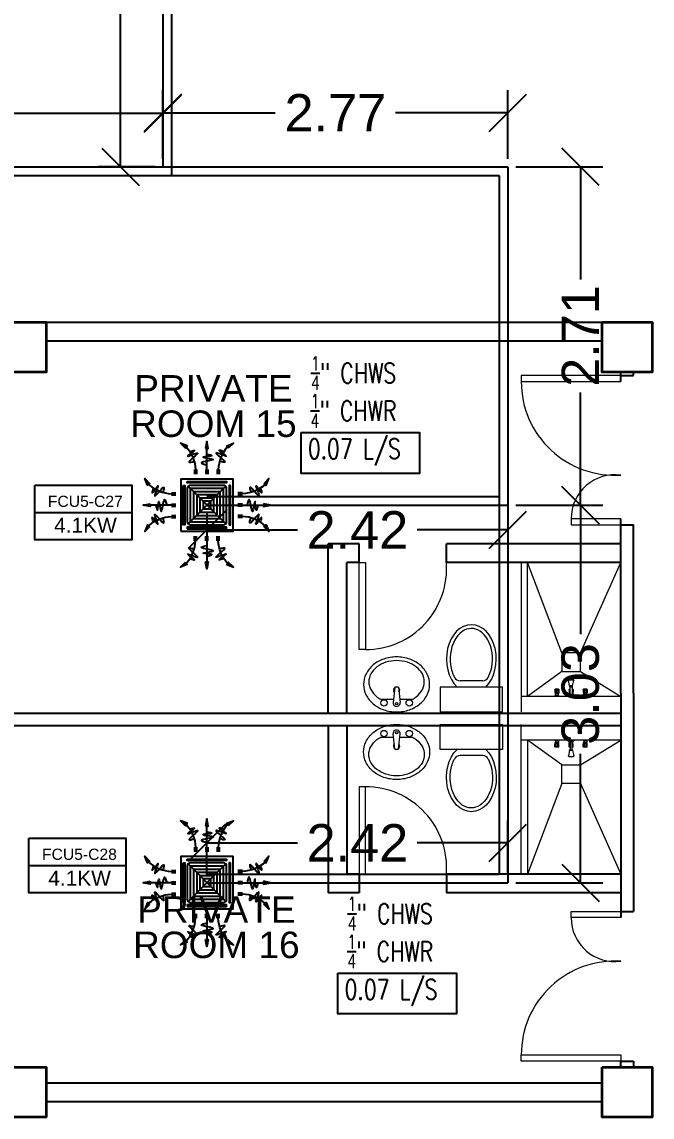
# Model space of a CAD drawing. Header units: millimetres. Extents: x 5 to 598, y 3 to 339.
# Drawn here: x 160.27 to 165.32, y 123.89 to 132.67 of the extents above; entities that cross this region are included whole.
import ezdxf

# ---------------------------------------------------------------- set-up
doc = ezdxf.new("R2010")
doc.units = ezdxf.units.MM
doc.header["$MEASUREMENT"] = 0
for name, color, linetype in [('AIR', 7, 'Continuous'), ('fcu line', 7, 'Continuous'), ('fcu return', 7, 'Continuous'), ('label', 7, 'Continuous'), ('Legends', 7, 'Continuous'), ('pipe label', 7, 'Continuous')]:
    doc.layers.add(name, color=color, linetype=linetype)
doc.styles.add('Arch-Dim', font='simplex.shx', dxfattribs={"width": 0.75})
doc.styles.get("Standard").update_dxf_attribs({"font": 'arial.ttf'})
doc.styles.add('SWISSLT175', font='swissl.ttf', dxfattribs={"height": 0.175})
doc.dimstyles.new('Copy of dimension', dxfattribs={"dimtxt": 0.3, "dimasz": 0.3, "dimexe": 0.18, "dimexo": 0.0625, "dimgap": 0.09, "dimtad": 0, "dimzin": 0, "dimdsep": 46, "dimtxsty": 'Standard', "dimblk": 'OBLIQUE', "dimcen": 0.09, "dimclrd": 256, "dimclre": 256, "dimclrt": 256, "dimadec": 0, "dimazin": 0, "dimtfac": 1, "dimtofl": 0, "dimtmove": 0, "dimatfit": 3, "dimldrblk": 'OBLIQUE', "dimfxl": 1, "dimtolj": 1, "dimtzin": 0, "dimarcsym": 0})

# ---------------------------------------------------------------- blocks, each defined once
blk = doc.blocks.new('FCU-13000P (CASSETTE SPLIT)')
at = {"layer": 'AIR', "ltscale": 3}
for p, q in [((0, 0.523), (0, 1)), ((-0.193, 0.558), (-0.193, 0.487)), ((-0.162, 0.558), (-0.162, 0.487)), ((-0.016, 0.558), (-0.016, 0.487)), ((0.016, 0.558), (0.016, 0.487)), ((0.162, 0.558), (0.162, 0.487)), ((0.193, 0.558), (0.193, 0.487)), ((-0.558, 0.193), (-0.487, 0.193)), ((0.558, 0.193), (0.487, 0.193)), ((-0.523, 0), (-1, 0)), ((-0.558, 0.162), (-0.487, 0.162)), ((-0.558, 0.016), (-0.487, 0.016)), ((0.558, 0.162), (0.487, 0.162)), ((0.558, 0.016), (0.487, 0.016)), ((0.523, 0), (1, 0)), ((-0.558, -0.016), (-0.487, -0.016)), ((-0.558, -0.162), (-0.487, -0.162)), ((0.558, -0.016), (0.487, -0.016)), ((0.558, -0.162), (0.487, -0.162)), ((-0.558, -0.193), (-0.487, -0.193)), ((0.558, -0.193), (0.487, -0.193)), ((-0.193, -0.558), (-0.193, -0.487)), ((-0.162, -0.558), (-0.162, -0.487)), ((-0.016, -0.558), (-0.016, -0.487)), ((0.016, -0.558), (0.016, -0.487)), ((0.162, -0.558), (0.162, -0.487)), ((0.193, -0.558), (0.193, -0.487)), ((0, -0.523), (0, -1))]:
    blk.add_line(p, q, dxfattribs=at)
at = {"layer": 'AIR'}
for p, q in [((0.295, -0.295), (-0.295, 0.295)), ((0.295, 0.295), (-0.295, -0.295))]:
    blk.add_line(p, q, dxfattribs=at)
at = {"layer": 'AIR', "ltscale": 3}
for points in [[(-0.335, 0.895), (-0.311, 0.932), (-0.416, 0.973)], [(-0.022, 0.89), (0.022, 0.89), (0, 1)], [(0.335, 0.895), (0.311, 0.932), (0.416, 0.973)], [(-0.895, 0.335), (-0.932, 0.311), (-0.973, 0.416)], [(0.895, 0.335), (0.932, 0.311), (0.973, 0.416)], [(-0.89, 0.022), (-0.89, -0.022), (-1, 0)], [(0.89, 0.022), (0.89, -0.022), (1, 0)], [(-0.895, -0.335), (-0.932, -0.311), (-0.973, -0.416)], [(0.895, -0.335), (0.932, -0.311), (0.973, -0.416)], [(-0.335, -0.895), (-0.311, -0.932), (-0.416, -0.973)], [(-0.022, -0.89), (0.022, -0.89), (0, -1)], [(0.335, -0.895), (0.311, -0.932), (0.416, -0.973)]]:
    blk.add_lwpolyline(points, close=True, dxfattribs=at)
at = {"layer": 'AIR'}
for points in [[(-0.323, 0.914, -0.171809), (-0.178, 0.558), (-0.178, 0.522)], [(0.323, 0.914, 0.171809), (0.178, 0.558), (0.178, 0.522)], [(-0.914, 0.323, 0.171809), (-0.558, 0.178), (-0.522, 0.178)], [(0.914, 0.323, -0.171809), (0.558, 0.178), (0.522, 0.178)], [(-0.914, -0.323, -0.171809), (-0.558, -0.178), (-0.522, -0.178)], [(0.914, -0.323, 0.171809), (0.558, -0.178), (0.522, -0.178)], [(-0.323, -0.914, 0.171809), (-0.178, -0.558), (-0.178, -0.522)], [(0.323, -0.914, -0.171809), (0.178, -0.558), (0.178, -0.522)]]:
    blk.add_lwpolyline(points, format="xyb", dxfattribs=at)
for points in [[(-0.41, -0.41), (0.41, -0.41), (0.41, 0.41), (-0.41, 0.41)], [(-0.31, 0.372), (0.31, 0.372), (0.31, 0.348), (-0.31, 0.348)], [(-0.373, 0.31), (-0.348, 0.31), (-0.348, -0.31), (-0.373, -0.31)], [(-0.26, -0.26), (0.26, -0.26), (0.26, 0.26), (-0.26, 0.26)], [(-0.21, -0.21), (0.21, -0.21), (0.21, 0.21), (-0.21, 0.21)], [(0.372, 0.31), (0.348, 0.31), (0.348, -0.31), (0.372, -0.31)], [(-0.16, -0.16), (0.16, -0.16), (0.16, 0.16), (-0.16, 0.16)], [(-0.11, -0.11), (0.11, -0.11), (0.11, 0.11), (-0.11, 0.11)], [(-0.06, -0.06), (0.06, -0.06), (0.06, 0.06), (-0.06, 0.06)], [(-0.31, -0.373), (0.31, -0.373), (0.31, -0.348), (-0.31, -0.348)]]:
    blk.add_lwpolyline(points, close=True, dxfattribs=at)
blk.add_lwpolyline([(-0.26, -0.31), (0.26, -0.31, 0.414214), (0.31, -0.26), (0.31, 0.26, 0.414214), (0.26, 0.31), (-0.26, 0.31, 0.414214), (-0.31, 0.26), (-0.31, -0.26, 0.414214)], format="xyb", close=True, dxfattribs=at)
at = {"layer": 'AIR', "ltscale": 3}
for points in [[(-0.268, 0.84), (-0.231, 0.852), (-0.134, 0.882), (-0.422, 0.704), (0.005, 0.903), (-0.358, 0.645), (-0.239, 0.678), (-0.199, 0.69)], [(0.268, 0.84), (0.231, 0.852), (0.134, 0.882), (0.422, 0.704), (-0.005, 0.903), (0.358, 0.645), (0.239, 0.678), (0.199, 0.69)], [(-0.84, 0.268), (-0.852, 0.231), (-0.882, 0.134), (-0.704, 0.422), (-0.903, -0.005), (-0.645, 0.358), (-0.678, 0.239), (-0.69, 0.199)], [(0.84, 0.268), (0.852, 0.231), (0.882, 0.134), (0.704, 0.422), (0.903, -0.005), (0.645, 0.358), (0.678, 0.239), (0.69, 0.199)], [(-0.84, -0.268), (-0.852, -0.231), (-0.882, -0.134), (-0.704, -0.422), (-0.903, 0.005), (-0.645, -0.358), (-0.678, -0.239), (-0.69, -0.199)], [(0.84, -0.268), (0.852, -0.231), (0.882, -0.134), (0.704, -0.422), (0.903, 0.005), (0.645, -0.358), (0.678, -0.239), (0.69, -0.199)], [(-0.268, -0.84), (-0.231, -0.852), (-0.134, -0.882), (-0.422, -0.704), (0.005, -0.903), (-0.358, -0.645), (-0.239, -0.678), (-0.199, -0.69)], [(0.268, -0.84), (0.231, -0.852), (0.134, -0.882), (0.422, -0.704), (-0.005, -0.903), (0.358, -0.645), (0.239, -0.678), (0.199, -0.69)]]:
    blk.add_open_spline(points, degree=3, knots=[0.0032834, 0.0032834, 0.0032834, 0.0032834, 0.0712567, 0.1924075, 0.3347111, 0.5062145, 0.5813292, 0.5813292, 0.5813292, 0.5813292], dxfattribs=at)
for points in [[(0, 0.8), (0.077, 0.776), (-0.058, 0.755), (0.098, 0.718), (-0.087, 0.663), (0, 0.631)], [(-0.8, 0), (-0.776, -0.077), (-0.755, 0.058), (-0.718, -0.098), (-0.663, 0.087), (-0.631, 0)], [(0.8, 0), (0.776, -0.077), (0.755, 0.058), (0.718, -0.098), (0.663, 0.087), (0.631, 0)], [(0, -0.8), (0.077, -0.776), (-0.058, -0.755), (0.098, -0.718), (-0.087, -0.663), (0, -0.631)]]:
    blk.add_spline(points, degree=3, dxfattribs=at)
for points in [[(-0.416, 0.973), (-0.335, 0.895), (-0.311, 0.932)], [(0, 1), (-0.022, 0.89), (0.022, 0.89)], [(0.416, 0.973), (0.335, 0.895), (0.311, 0.932)], [(-0.973, 0.416), (-0.895, 0.335), (-0.932, 0.311)], [(0.973, 0.416), (0.895, 0.335), (0.932, 0.311)], [(-1, 0), (-0.89, 0.022), (-0.89, -0.022)], [(1, 0), (0.89, 0.022), (0.89, -0.022)], [(-0.973, -0.416), (-0.895, -0.335), (-0.932, -0.311)], [(0.973, -0.416), (0.895, -0.335), (0.932, -0.311)], [(-0.416, -0.973), (-0.335, -0.895), (-0.311, -0.932)], [(0, -1), (-0.022, -0.89), (0.022, -0.89)], [(0.416, -0.973), (0.335, -0.895), (0.311, -0.932)]]:
    blk.add_solid(points, dxfattribs=at)
blk = doc.blocks.new('_Oblique')
at = {"color": 0, "linetype": 'ByBlock', "lineweight": -2}
blk.add_line((-0.5, -0.5), (0.5, 0.5), dxfattribs=at)
blk = doc.blocks.new('*D78')
at = {"layer": 'Defpoints', "color": 0, "transparency": 16777216}
for p in [(161.3989, 131.9373), (155.3693, 131.5094), (161.3989, 131.5094)]:
    blk.add_point(p, dxfattribs=at)
at = {"layer": 'Legends', "lineweight": -2, "transparency": 16777216}
for p, q in [((155.3693, 131.5719), (155.3693, 132.1173)), ((161.3989, 131.5719), (161.3989, 132.1173)), ((155.3693, 131.9373), (157.9036, 131.9373)), ((161.3989, 131.9373), (158.8645, 131.9373))]:
    blk.add_line(p, q, dxfattribs=at)
at = {"layer": 'Legends', "lineweight": -2, "transparency": 16777216, "xscale": 0.3, "yscale": 0.3, "zscale": 0.3, "rotation": 180}
blk.add_blockref('_Oblique', (155.3693, 131.9373), dxfattribs=at)
at = {"layer": 'Legends', "lineweight": -2, "transparency": 16777216, "xscale": 0.3, "yscale": 0.3, "zscale": 0.3}
blk.add_blockref('_Oblique', (161.3989, 131.9373), dxfattribs=at)
at = {"layer": 'Legends', "transparency": 16777216, "insert": (158.3841, 131.9373), "char_height": 0.3, "attachment_point": 5}
blk.add_mtext('\\A1;6.03', dxfattribs=at)
blk = doc.blocks.new('*D79')
at = {"layer": 'Defpoints', "color": 0, "transparency": 16777216}
for p in [(161.0591, 139.7844), (161.3989, 139.7844), (161.3989, 131.5094)]:
    blk.add_point(p, dxfattribs=at)
at = {"layer": 'Legends', "lineweight": -2, "transparency": 16777216}
for p, q in [((161.3364, 139.7844), (160.8791, 139.7844)), ((161.0591, 139.7844), (161.0591, 136.1271)), ((161.0591, 131.5094), (161.0591, 135.1668)), ((161.3364, 131.5094), (160.8791, 131.5094))]:
    blk.add_line(p, q, dxfattribs=at)
at = {"layer": 'Legends', "lineweight": -2, "transparency": 16777216, "xscale": 0.3, "yscale": 0.3, "zscale": 0.3}
for p, rotation in [((161.0591, 139.7844), 90), ((161.0591, 131.5094), 270)]:
    blk.add_blockref('_Oblique', p, dxfattribs=dict(at, rotation=rotation))
at = {"layer": 'Legends', "transparency": 16777216, "insert": (161.0591, 135.6469), "char_height": 0.3, "attachment_point": 5, "rotation": 90}
blk.add_mtext('\\A1;8.28', dxfattribs=at)
blk = doc.blocks.new('*D82')
at = {"layer": 'Defpoints', "color": 0, "transparency": 16777216}
for p in [(164.1679, 131.9424), (161.3989, 131.5094), (164.1679, 131.5094)]:
    blk.add_point(p, dxfattribs=at)
at = {"layer": 'Legends', "lineweight": -2, "transparency": 16777216}
for p, q in [((161.3989, 131.5719), (161.3989, 132.1224)), ((164.1679, 131.5719), (164.1679, 132.1224)), ((161.3989, 131.9424), (162.3012, 131.9424)), ((164.1679, 131.9424), (163.2655, 131.9424))]:
    blk.add_line(p, q, dxfattribs=at)
at = {"layer": 'Legends', "lineweight": -2, "transparency": 16777216, "xscale": 0.3, "yscale": 0.3, "zscale": 0.3, "rotation": 180}
blk.add_blockref('_Oblique', (161.3989, 131.9424), dxfattribs=at)
at = {"layer": 'Legends', "lineweight": -2, "transparency": 16777216, "xscale": 0.3, "yscale": 0.3, "zscale": 0.3}
blk.add_blockref('_Oblique', (164.1679, 131.9424), dxfattribs=at)
at = {"layer": 'Legends', "transparency": 16777216, "insert": (162.7834, 131.9424), "char_height": 0.3, "attachment_point": 5}
blk.add_mtext('\\A1;2.77', dxfattribs=at)
blk = doc.blocks.new('*D83')
at = {"layer": 'Defpoints', "color": 0, "transparency": 16777216}
for p in [(164.1679, 131.5094), (164.1679, 128.7948), (164.7497, 128.7948)]:
    blk.add_point(p, dxfattribs=at)
at = {"layer": 'Legends', "lineweight": -2, "transparency": 16777216}
for p, q in [((164.2304, 131.5094), (164.9297, 131.5094)), ((164.7497, 131.5094), (164.7497, 130.6054)), ((164.7497, 128.7948), (164.7497, 129.6989)), ((164.2304, 128.7948), (164.9297, 128.7948))]:
    blk.add_line(p, q, dxfattribs=at)
at = {"layer": 'Legends', "lineweight": -2, "transparency": 16777216, "xscale": 0.3, "yscale": 0.3, "zscale": 0.3}
for p, rotation in [((164.7497, 131.5094), 90), ((164.7497, 128.7948), 270)]:
    blk.add_blockref('_Oblique', p, dxfattribs=dict(at, rotation=rotation))
at = {"layer": 'Legends', "transparency": 16777216, "insert": (164.7497, 130.1521), "char_height": 0.3, "attachment_point": 5, "rotation": 90}
blk.add_mtext('\\A1;2.71', dxfattribs=at)
blk = doc.blocks.new('*D84')
at = {"layer": 'Defpoints', "color": 0, "transparency": 16777216}
for p in [(161.7527, 128.7948), (164.1679, 128.7948), (161.7527, 128.5963)]:
    blk.add_point(p, dxfattribs=at)
at = {"layer": 'Legends', "lineweight": -2, "transparency": 16777216}
for p, q in [((161.7527, 128.7323), (161.7527, 128.4163)), ((164.1679, 128.7323), (164.1679, 128.4163)), ((161.7527, 128.5963), (162.4796, 128.5963)), ((164.1679, 128.5963), (163.4409, 128.5963))]:
    blk.add_line(p, q, dxfattribs=at)
at = {"layer": 'Legends', "lineweight": -2, "transparency": 16777216, "xscale": 0.3, "yscale": 0.3, "zscale": 0.3, "rotation": 180}
blk.add_blockref('_Oblique', (161.7527, 128.5963), dxfattribs=at)
at = {"layer": 'Legends', "lineweight": -2, "transparency": 16777216, "xscale": 0.3, "yscale": 0.3, "zscale": 0.3}
blk.add_blockref('_Oblique', (164.1679, 128.5963), dxfattribs=at)
at = {"layer": 'Legends', "transparency": 16777216, "insert": (162.9603, 128.5963), "char_height": 0.3, "attachment_point": 5}
blk.add_mtext('\\A1;2.42', dxfattribs=at)
blk = doc.blocks.new('*D85')
at = {"layer": 'Defpoints', "color": 0, "transparency": 16777216}
for p in [(164.1679, 128.7948), (164.1679, 125.7657), (164.7497, 125.7657)]:
    blk.add_point(p, dxfattribs=at)
at = {"layer": 'Legends', "lineweight": -2, "transparency": 16777216}
for p, q in [((164.2304, 128.7948), (164.9297, 128.7948)), ((164.7497, 128.7948), (164.7497, 127.7598)), ((164.7497, 125.7657), (164.7497, 126.8007)), ((164.2304, 125.7657), (164.9297, 125.7657))]:
    blk.add_line(p, q, dxfattribs=at)
at = {"layer": 'Legends', "lineweight": -2, "transparency": 16777216, "xscale": 0.3, "yscale": 0.3, "zscale": 0.3}
for p, rotation in [((164.7497, 128.7948), 90), ((164.7497, 125.7657), 270)]:
    blk.add_blockref('_Oblique', p, dxfattribs=dict(at, rotation=rotation))
at = {"layer": 'Legends', "transparency": 16777216, "insert": (164.7497, 127.2803), "char_height": 0.3, "attachment_point": 5, "rotation": 90}
blk.add_mtext('\\A1;3.03', dxfattribs=at)
blk = doc.blocks.new('*D86')
at = {"layer": 'Defpoints', "color": 0, "transparency": 16777216}
for p in [(161.7527, 126.0859), (161.7527, 125.7657), (164.1679, 125.7657)]:
    blk.add_point(p, dxfattribs=at)
at = {"layer": 'Legends', "lineweight": -2, "transparency": 16777216}
for p, q in [((161.7527, 125.8282), (161.7527, 126.2659)), ((164.1679, 125.8282), (164.1679, 126.2659)), ((161.7527, 126.0859), (162.4796, 126.0859)), ((164.1679, 126.0859), (163.4409, 126.0859))]:
    blk.add_line(p, q, dxfattribs=at)
at = {"layer": 'Legends', "lineweight": -2, "transparency": 16777216, "xscale": 0.3, "yscale": 0.3, "zscale": 0.3, "rotation": 180}
blk.add_blockref('_Oblique', (161.7527, 126.0859), dxfattribs=at)
at = {"layer": 'Legends', "lineweight": -2, "transparency": 16777216, "xscale": 0.3, "yscale": 0.3, "zscale": 0.3}
blk.add_blockref('_Oblique', (164.1679, 126.0859), dxfattribs=at)
at = {"layer": 'Legends', "transparency": 16777216, "insert": (162.9603, 126.0859), "char_height": 0.3, "attachment_point": 5}
blk.add_mtext('\\A1;2.42', dxfattribs=at)

msp = doc.modelspace()

# ---------------------------------------------------------------- linework, layer by layer
at = {"color": 8, "lineweight": 25}
for p, q in [((160.4622, 130.2627), (164.9247, 130.2627)), ((160.4622, 130.1127), (164.9247, 130.1127)), ((165.0747, 127.1242), (160.0622, 127.1242)), ((165.0747, 127.0242), (160.0622, 127.0242)), ((160.4621, 124.1606), (164.9247, 124.1606)), ((160.4621, 124.0106), (164.9247, 124.0106))]:
    msp.add_line(p, q, dxfattribs=at)
at = {"color": 8, "linetype": 'ByBlock', "lineweight": 25}
for p, q in [((165.0747, 129.7856), (165.0747, 129.8627)), ((165.1747, 129.8356), (165.1747, 129.8627)), ((165.0747, 129.8356), (165.1747, 129.8356)), ((165.0747, 127.2856), (165.0747, 128.6856)), ((165.0747, 128.6356), (165.1747, 128.6356)), ((165.1747, 127.2856), (165.1747, 128.6356)), ((165.0747, 127.2856), (165.0747, 125.4856)), ((165.1747, 127.2856), (165.1747, 125.5356)), ((165.1747, 126.8856), (165.1747, 125.5356)), ((165.0747, 125.5356), (165.1747, 125.5356)), ((165.0747, 124.2856), (165.0747, 124.3356)), ((165.0747, 124.3356), (165.1747, 124.3356)), ((165.1747, 124.3356), (165.1747, 124.2856))]:
    msp.add_line(p, q, dxfattribs=at)
at = {"color": 8, "linetype": 'ByBlock', "lineweight": 25, "ltscale": 0.3}
for p, q in [((162.9747, 128.4856), (162.7247, 128.4856)), ((162.7247, 127.1242), (162.7247, 128.4856)), ((162.9747, 128.3356), (162.9747, 128.4856)), ((165.0747, 128.4856), (163.6747, 128.4856)), ((163.6747, 128.3356), (163.6747, 128.4856)), ((162.9747, 128.3356), (162.8747, 128.3356)), ((162.8747, 127.1242), (162.8747, 128.3356)), ((165.0747, 128.3356), (163.6747, 128.3356)), ((162.7247, 127.0242), (162.7247, 125.6856)), ((162.8747, 127.0242), (162.8747, 125.8356)), ((162.9747, 125.8356), (162.8747, 125.8356)), ((162.9747, 125.8356), (162.9747, 125.6856)), ((165.0747, 125.8356), (163.6747, 125.8356)), ((163.6747, 125.8356), (163.6747, 125.6856)), ((162.9747, 125.6856), (162.7247, 125.6856)), ((165.0747, 125.6856), (163.6747, 125.6856))]:
    msp.add_line(p, q, dxfattribs=at)
at = {"color": 8, "linetype": 'ByBlock', "lineweight": 9, "ltscale": 0.3}
for p, q in [((164.5997, 127.6106), (164.3247, 128.3356)), ((164.7497, 127.6106), (165.0747, 128.3356)), ((164.5997, 127.4606), (164.3247, 127.2606)), ((164.7497, 127.4606), (165.0747, 127.2606)), ((164.5997, 126.7106), (164.3247, 126.9106)), ((164.7497, 126.7106), (165.0747, 126.9106)), ((164.5997, 126.5606), (164.3247, 125.8356)), ((164.7497, 126.5606), (165.0747, 125.8356))]:
    msp.add_line(p, q, dxfattribs=at)
at = {"color": 8, "lineweight": 9}
for p, q in [((163.2602, 127.3335), (163.2468, 127.2117)), ((163.2892, 127.3335), (163.3025, 127.2117)), ((163.6247, 127.3356), (163.6247, 127.1356)), ((164.1247, 127.3356), (163.6247, 127.3356)), ((163.9653, 127.3856), (163.7843, 127.3856)), ((164.1247, 127.1356), (164.1247, 127.3356)), ((164.548, 127.3178), (164.5444, 127.3159)), ((164.5444, 127.3159), (164.5444, 127.294)), ((164.5777, 127.3159), (164.5444, 127.3159)), ((164.5479, 127.3071), (164.5479, 127.295)), ((164.548, 127.3193), (164.548, 127.3178)), ((164.5741, 127.3193), (164.548, 127.3193)), ((164.5741, 127.3178), (164.548, 127.3178)), ((164.555, 127.3072), (164.555, 127.2951)), ((164.5671, 127.3072), (164.5671, 127.2951)), ((164.5741, 127.3193), (164.5741, 127.3178)), ((164.5741, 127.3178), (164.5777, 127.3159)), ((164.5741, 127.3071), (164.5741, 127.295)), ((164.5777, 127.3159), (164.5777, 127.294)), ((164.6624, 127.346), (164.6538, 127.3879)), ((164.6553, 127.3925), (164.694, 127.3925)), ((164.6616, 127.3178), (164.658, 127.3159)), ((164.6671, 127.3159), (164.658, 127.3159)), ((164.658, 127.3159), (164.658, 127.294)), ((164.6671, 127.3193), (164.6616, 127.3193)), ((164.6616, 127.3193), (164.6616, 127.3178)), ((164.6671, 127.3178), (164.6616, 127.3178)), ((164.6616, 127.3071), (164.6616, 127.295)), ((164.687, 127.346), (164.6624, 127.346)), ((164.6624, 127.346), (164.6624, 127.3384)), ((164.687, 127.346), (164.6624, 127.346)), ((164.6624, 127.3384), (164.687, 127.3384)), ((164.6671, 127.276), (164.6671, 127.3384)), ((164.6822, 127.3384), (164.6822, 127.276)), ((164.6877, 127.3193), (164.6822, 127.3193)), ((164.6877, 127.3178), (164.6822, 127.3178)), ((164.6913, 127.3159), (164.6822, 127.3159)), ((164.687, 127.346), (164.6955, 127.3879)), ((164.687, 127.3384), (164.687, 127.346)), ((164.6877, 127.3193), (164.6877, 127.3178)), ((164.6877, 127.3178), (164.6913, 127.3159)), ((164.6877, 127.3071), (164.6877, 127.295)), ((164.6913, 127.3159), (164.6913, 127.294)), ((164.7752, 127.3178), (164.7716, 127.3159)), ((164.805, 127.3159), (164.7716, 127.3159)), ((164.7716, 127.3159), (164.7716, 127.2939)), ((164.8014, 127.3193), (164.7752, 127.3193)), ((164.7752, 127.3193), (164.7752, 127.3178)), ((164.8014, 127.3178), (164.7752, 127.3178)), ((164.7752, 127.3071), (164.7752, 127.2949)), ((164.7822, 127.3072), (164.7822, 127.295)), ((164.7944, 127.3072), (164.7944, 127.295)), ((164.8014, 127.3193), (164.8014, 127.3178)), ((164.8014, 127.3178), (164.805, 127.3159)), ((164.8014, 127.3071), (164.8014, 127.2949)), ((164.805, 127.3159), (164.805, 127.2939)), ((164.544, 127.2614), (164.5474, 127.2682)), ((164.544, 127.2614), (164.544, 127.2606)), ((164.5781, 127.2614), (164.544, 127.2614)), ((164.5781, 127.2606), (164.544, 127.2606)), ((164.5444, 127.294), (164.5466, 127.2899)), ((164.547, 127.2881), (164.547, 127.2822)), ((164.575, 127.2822), (164.547, 127.2822)), ((164.547, 127.2822), (164.5478, 127.28)), ((164.5747, 127.2682), (164.5474, 127.2682)), ((164.5478, 127.294), (164.5551, 127.294)), ((164.5743, 127.2799), (164.5478, 127.28)), ((164.5497, 127.2682), (164.5497, 127.28)), ((164.5742, 127.294), (164.5669, 127.294)), ((164.5724, 127.2682), (164.5724, 127.2799)), ((164.575, 127.2822), (164.5743, 127.2799)), ((164.5781, 127.2614), (164.5747, 127.2682)), ((164.575, 127.2881), (164.575, 127.2822)), ((164.5777, 127.294), (164.5755, 127.2899)), ((164.5781, 127.2614), (164.5781, 127.2606)), ((164.6457, 127.2606), (164.6573, 127.2664)), ((164.7036, 127.2606), (164.6457, 127.2606)), ((164.6573, 127.276), (164.6921, 127.276)), ((164.6573, 127.2664), (164.6573, 127.276)), ((164.6573, 127.2664), (164.6921, 127.2664)), ((164.6921, 127.2664), (164.6573, 127.2664)), ((164.658, 127.294), (164.6602, 127.2899)), ((164.6606, 127.2881), (164.6606, 127.2822)), ((164.6671, 127.2822), (164.6606, 127.2822)), ((164.6606, 127.2822), (164.6614, 127.2799)), ((164.6614, 127.294), (164.6671, 127.294)), ((164.6671, 127.2799), (164.6614, 127.2799)), ((164.6633, 127.276), (164.6633, 127.2799)), ((164.6822, 127.276), (164.6671, 127.276)), ((164.6879, 127.294), (164.6822, 127.294)), ((164.6887, 127.2822), (164.6822, 127.2822)), ((164.6879, 127.2799), (164.6822, 127.2799)), ((164.686, 127.276), (164.686, 127.2799)), ((164.6887, 127.2822), (164.6879, 127.2799)), ((164.6887, 127.2881), (164.6887, 127.2822)), ((164.6913, 127.294), (164.6891, 127.2899)), ((164.6921, 127.276), (164.6921, 127.2664)), ((164.6921, 127.2664), (164.7036, 127.2606)), ((164.7713, 127.2614), (164.7747, 127.2682)), ((164.8053, 127.2614), (164.7713, 127.2614)), ((164.7713, 127.2614), (164.7713, 127.2606)), ((164.8053, 127.2606), (164.7713, 127.2606)), ((164.7716, 127.2939), (164.7738, 127.2899)), ((164.7743, 127.2881), (164.7743, 127.2822)), ((164.7743, 127.2822), (164.775, 127.2799)), ((164.8023, 127.2822), (164.7743, 127.2822)), ((164.8019, 127.2682), (164.7747, 127.2682)), ((164.8016, 127.2799), (164.775, 127.2799)), ((164.7751, 127.2939), (164.7824, 127.2939)), ((164.7769, 127.2682), (164.7769, 127.2799)), ((164.8015, 127.2939), (164.7942, 127.2939)), ((164.7997, 127.2682), (164.7997, 127.2799)), ((164.8023, 127.2822), (164.8016, 127.2799)), ((164.8053, 127.2614), (164.8019, 127.2682)), ((164.8023, 127.2881), (164.8023, 127.2822)), ((164.805, 127.2939), (164.8028, 127.2899)), ((164.8053, 127.2614), (164.8053, 127.2606)), ((163.6247, 127.1356), (164.1247, 127.1356)), ((163.2602, 126.8377), (163.2468, 126.9596)), ((163.2892, 126.8377), (163.3025, 126.9596)), ((163.6247, 126.8356), (163.6247, 127.0356)), ((163.6247, 127.0356), (164.1247, 127.0356)), ((164.1247, 127.0356), (164.1247, 126.8356)), ((164.544, 126.9098), (164.544, 126.9106)), ((164.5781, 126.9106), (164.544, 126.9106)), ((164.5781, 126.9099), (164.544, 126.9098)), ((164.544, 126.9098), (164.5474, 126.903)), ((164.5444, 126.8773), (164.5466, 126.8814)), ((164.5444, 126.8553), (164.5444, 126.8773)), ((164.547, 126.889), (164.5478, 126.8913)), ((164.547, 126.8832), (164.547, 126.889)), ((164.575, 126.889), (164.547, 126.889)), ((164.5747, 126.903), (164.5474, 126.903)), ((164.5743, 126.8913), (164.5478, 126.8913)), ((164.5478, 126.8773), (164.5551, 126.8773)), ((164.5479, 126.8641), (164.5479, 126.8763)), ((164.5497, 126.903), (164.5497, 126.8913)), ((164.555, 126.864), (164.555, 126.8762)), ((164.5742, 126.8773), (164.5669, 126.8773)), ((164.5671, 126.864), (164.5671, 126.8762)), ((164.5724, 126.903), (164.5724, 126.8913)), ((164.5741, 126.8641), (164.5741, 126.8763)), ((164.575, 126.889), (164.5743, 126.8913)), ((164.5781, 126.9099), (164.5747, 126.903)), ((164.575, 126.8832), (164.575, 126.889)), ((164.5777, 126.8773), (164.5755, 126.8814)), ((164.5777, 126.8553), (164.5777, 126.8773)), ((164.5781, 126.9099), (164.5781, 126.9106)), ((164.6457, 126.9106), (164.6573, 126.9048)), ((164.7036, 126.9106), (164.6457, 126.9106)), ((164.6573, 126.9048), (164.6921, 126.9048)), ((164.6921, 126.9048), (164.6573, 126.9048)), ((164.6573, 126.9048), (164.6573, 126.8952)), ((164.6573, 126.8952), (164.6921, 126.8952)), ((164.658, 126.8773), (164.6602, 126.8814)), ((164.658, 126.8553), (164.658, 126.8773)), ((164.6606, 126.889), (164.6614, 126.8913)), ((164.6671, 126.889), (164.6606, 126.889)), ((164.6606, 126.8832), (164.6606, 126.889)), ((164.6671, 126.8913), (164.6614, 126.8913)), ((164.6614, 126.8773), (164.6671, 126.8773)), ((164.6616, 126.8641), (164.6616, 126.8763)), ((164.6633, 126.8952), (164.6633, 126.8913)), ((164.6671, 126.8952), (164.6671, 126.8328)), ((164.6822, 126.8952), (164.6671, 126.8952)), ((164.6822, 126.8328), (164.6822, 126.8952)), ((164.6879, 126.8913), (164.6822, 126.8913)), ((164.6887, 126.889), (164.6822, 126.889)), ((164.6879, 126.8773), (164.6822, 126.8773)), ((164.686, 126.8952), (164.686, 126.8913)), ((164.6877, 126.8641), (164.6877, 126.8763)), ((164.6887, 126.889), (164.6879, 126.8913)), ((164.6887, 126.8832), (164.6887, 126.889)), ((164.6913, 126.8773), (164.6891, 126.8814)), ((164.6913, 126.8553), (164.6913, 126.8773)), ((164.6921, 126.9048), (164.7036, 126.9106)), ((164.6921, 126.8952), (164.6921, 126.9048)), ((164.8053, 126.9106), (164.7713, 126.9106)), ((164.7713, 126.9099), (164.7713, 126.9106)), ((164.8053, 126.9099), (164.7713, 126.9099)), ((164.7713, 126.9099), (164.7747, 126.9031)), ((164.7716, 126.8773), (164.7738, 126.8814)), ((164.7716, 126.8553), (164.7716, 126.8773)), ((164.7743, 126.889), (164.775, 126.8913)), ((164.8023, 126.889), (164.7743, 126.889)), ((164.7743, 126.8832), (164.7743, 126.889)), ((164.8019, 126.9031), (164.7747, 126.9031)), ((164.8016, 126.8913), (164.775, 126.8913)), ((164.7751, 126.8773), (164.7824, 126.8773)), ((164.7752, 126.8642), (164.7752, 126.8763)), ((164.7769, 126.9031), (164.7769, 126.8913)), ((164.7822, 126.864), (164.7822, 126.8762)), ((164.8015, 126.8773), (164.7942, 126.8773)), ((164.7944, 126.864), (164.7944, 126.8762)), ((164.7997, 126.9031), (164.7997, 126.8913)), ((164.8014, 126.8642), (164.8014, 126.8763)), ((164.8023, 126.889), (164.8016, 126.8913)), ((164.8053, 126.9099), (164.8019, 126.9031)), ((164.8023, 126.8832), (164.8023, 126.889)), ((164.805, 126.8773), (164.8028, 126.8814)), ((164.805, 126.8553), (164.805, 126.8773)), ((164.8053, 126.9099), (164.8053, 126.9106)), ((164.1247, 126.8356), (163.6247, 126.8356)), ((163.9653, 126.7856), (163.7843, 126.7856)), ((164.548, 126.8534), (164.5444, 126.8553)), ((164.5777, 126.8553), (164.5444, 126.8553)), ((164.548, 126.8519), (164.548, 126.8534)), ((164.5741, 126.8534), (164.548, 126.8534)), ((164.5741, 126.8519), (164.548, 126.8519)), ((164.5741, 126.8534), (164.5777, 126.8553)), ((164.5741, 126.8519), (164.5741, 126.8534)), ((164.6624, 126.8252), (164.6538, 126.7833)), ((164.6553, 126.7788), (164.694, 126.7788)), ((164.6671, 126.8553), (164.658, 126.8553)), ((164.6616, 126.8534), (164.658, 126.8553)), ((164.6671, 126.8534), (164.6616, 126.8534)), ((164.6616, 126.8519), (164.6616, 126.8534)), ((164.6671, 126.8519), (164.6616, 126.8519)), ((164.6624, 126.8252), (164.6624, 126.8328)), ((164.6624, 126.8328), (164.687, 126.8328)), ((164.687, 126.8252), (164.6624, 126.8252)), ((164.687, 126.8252), (164.6624, 126.8252)), ((164.6913, 126.8553), (164.6822, 126.8553)), ((164.6877, 126.8534), (164.6822, 126.8534)), ((164.6877, 126.8519), (164.6822, 126.8519)), ((164.687, 126.8328), (164.687, 126.8252)), ((164.687, 126.8252), (164.6955, 126.7833)), ((164.6877, 126.8534), (164.6913, 126.8553)), ((164.6877, 126.8519), (164.6877, 126.8534)), ((164.805, 126.8553), (164.7716, 126.8553)), ((164.7752, 126.8534), (164.7716, 126.8553)), ((164.8014, 126.8534), (164.7752, 126.8534)), ((164.7752, 126.8519), (164.7752, 126.8534)), ((164.8014, 126.8519), (164.7752, 126.8519)), ((164.8014, 126.8534), (164.805, 126.8553)), ((164.8014, 126.8519), (164.8014, 126.8534))]:
    msp.add_line(p, q, dxfattribs=at)
at = {"color": 8, "linetype": 'ByBlock', "lineweight": 9}
for p, q in [((165.0747, 127.2606), (164.2747, 127.2606)), ((165.0747, 126.9106), (164.2747, 126.9106)), ((165.1747, 126.8356), (165.1747, 126.8856))]:
    msp.add_line(p, q, dxfattribs=at)
at = {"color": 8, "lineweight": 35}
for points in [[(160.0622, 130.2627), (160.4622, 130.2627), (160.4622, 129.8627), (160.0622, 129.8627)], [(164.9247, 130.2627), (165.3247, 130.2627), (165.3247, 129.8627), (164.9247, 129.8627)], [(160.0621, 124.2856), (160.4621, 124.2856), (160.4621, 123.8856), (160.0621, 123.8856)], [(164.9247, 124.2856), (165.3247, 124.2856), (165.3247, 123.8856), (164.9247, 123.8856)]]:
    msp.add_lwpolyline(points, close=True, dxfattribs=at)
at = {"color": 8, "lineweight": 13, "ltscale": 0.03}
for points in [[(165.0747, 129.7856), (165.0747, 129.8356), (164.2747, 129.8356), (164.2747, 129.7856)], [(165.0747, 128.6356), (165.0747, 128.6856), (164.6747, 128.6856), (164.6747, 128.6356)], [(162.9747, 128.3356), (163.0247, 128.3356), (163.0247, 127.6356), (162.9747, 127.6356)], [(162.9747, 125.8356), (163.0247, 125.8356), (163.0247, 126.5356), (162.9747, 126.5356)], [(165.0747, 125.5356), (165.0747, 125.4856), (164.6747, 125.4856), (164.6747, 125.5356)], [(165.0747, 124.3856), (165.0747, 124.3356), (164.2747, 124.3356), (164.2747, 124.3856)]]:
    msp.add_lwpolyline(points, close=True, dxfattribs=at)
at = {"color": 8, "linetype": 'ByBlock', "lineweight": 9, "ltscale": 0.3}
for points in [[(164.3247, 127.2606), (164.3247, 128.3356), (164.2747, 128.3356), (164.2747, 127.1356), (164.2747, 127.1356)], [(164.3247, 126.9106), (164.3247, 125.8356), (164.2747, 125.8356), (164.2747, 127.0356), (164.2747, 127.0356)]]:
    msp.add_lwpolyline(points, dxfattribs=at)
at = {"color": 8, "linetype": 'ByBlock', "lineweight": 9, "ltscale": 0.03}
for points in [[(164.5997, 127.4606), (164.7497, 127.4606), (164.7497, 127.6106), (164.5997, 127.6106)], [(164.5997, 126.7106), (164.7497, 126.7106), (164.7497, 126.5606), (164.5997, 126.5606)]]:
    msp.add_lwpolyline(points, close=True, dxfattribs=at)
at = {"color": 8, "lineweight": 9}
for points in [[(163.4972, 127.3776, 0.124838), (163.4813, 127.4402, 0.105788), (163.432, 127.4978, 0.086697), (163.3622, 127.5341, 0.076776), (163.2747, 127.5476, 0.076776), (163.1871, 127.5341, 0.086697), (163.1173, 127.4978, 0.105788), (163.068, 127.4402, 0.124838), (163.0522, 127.3776, 0.124838), (163.068, 127.3151, 0.105788), (163.1173, 127.2574, 0.040067), (163.148, 127.2376), (163.2503, 127.2376, 0.040067)], [(163.299, 127.2376), (163.4013, 127.2376, 0.040067), (163.432, 127.2574, 0.105788), (163.4813, 127.3151, 0.124838), (163.4972, 127.3776, 0.124838)], [(163.4972, 126.7936, -0.124838), (163.4813, 126.7311, -0.105788), (163.432, 126.6734, -0.086697), (163.3622, 126.6371, -0.076776), (163.2747, 126.6236, -0.076776), (163.1871, 126.6371, -0.086697), (163.1173, 126.6734, -0.105788), (163.068, 126.7311, -0.124838), (163.0522, 126.7936, -0.124838), (163.068, 126.8562, -0.105788), (163.1173, 126.9138, -0.040067), (163.148, 126.9336), (163.2503, 126.9336, -0.040067)], [(163.299, 126.9336), (163.4013, 126.9336, -0.040067), (163.432, 126.9138, -0.105788), (163.4813, 126.8562, -0.124838), (163.4972, 126.7936, -0.124838)]]:
    msp.add_lwpolyline(points, format="xyb", dxfattribs=at)
msp.add_lwpolyline([(163.5397, 126.8146, -0.11576), (163.5203, 126.7321, -0.104047), (163.462, 126.6583, -0.090875), (163.3781, 126.611, -0.083344), (163.2747, 126.5936, -0.083344), (163.1712, 126.611, -0.090875), (163.0873, 126.6583, -0.104047), (163.029, 126.7321, -0.11576), (163.0097, 126.8146, -0.11576), (163.029, 126.8971, -0.104047), (163.0873, 126.9709, -0.090875), (163.1712, 127.0183, -0.083344), (163.2747, 127.0356, -0.083344), (163.3781, 127.0183, -0.090875), (163.462, 126.9709, -0.104047), (163.5203, 126.8971, -0.11576)], format="xyb", close=True, dxfattribs=at)
for centre, radius in [((163.1731, 127.2086), 0.0255), ((163.3763, 127.2086), 0.0255), ((163.2747, 127.2021), 0.0095), ((163.1731, 126.9626), 0.0255), ((163.2747, 126.9691), 0.0095), ((163.3763, 126.9626), 0.0255)]:
    msp.add_circle(centre, radius, dxfattribs=at)
at = {"color": 8, "lineweight": 13, "ltscale": 0.03}
for centre, radius, start, end in [((165.0262, 129.7856), 0.7516, 180, 273.69522), ((165.0278, 128.6856), 0.3531, 82.37185, 180), ((163.0247, 128.2874), 0.6518, 270, 4.24219), ((163.0247, 125.8838), 0.6518, 355.75781, 90), ((165.0278, 125.4856), 0.3531, 180, 277.62815), ((165.0262, 124.3856), 0.7516, 86.30478, 180)]:
    msp.add_arc(centre, radius, start, end, dxfattribs=at)
at = {"color": 8, "lineweight": 9}
for centre, radius, start, end in [((163.2747, 127.2607), 0.3169, 90, 109.05688), ((163.2747, 127.2607), 0.3169, 70.94312, 90), ((163.2335, 127.3375), 0.2283, 129.82683, 153.58726), ((163.2584, 127.3076), 0.2673, 109.05688, 129.82683), ((163.2909, 127.3076), 0.2673, 50.17317, 70.94312), ((163.3158, 127.3375), 0.2283, 26.41274, 50.17317), ((163.1951, 127.3566), 0.1854, 153.58726, 180), ((163.3542, 127.3566), 0.1854, 360, 26.41274), ((163.7843, 127.4356), 0.05, 208.00836, 270), ((163.9653, 127.4356), 0.05, 270, 331.84994), ((163.1951, 127.3566), 0.1854, 180, 206.41274), ((163.2747, 127.3106), 0.025, 126.30681, 221.20218), ((163.2747, 127.2398), 0.0948, 81.20259, 98.79741), ((163.2747, 127.3106), 0.025, 71.37929, 108.62071), ((163.2747, 127.3106), 0.025, 318.79782, 53.69319), ((163.3542, 127.3566), 0.1854, 333.58726, 0), ((163.2335, 127.3757), 0.2283, 206.41274, 230.17317), ((163.3158, 127.3757), 0.2283, 309.82683, 333.58726), ((163.2584, 127.4056), 0.2673, 230.17317, 250.94312), ((163.2747, 127.4525), 0.3169, 250.94312, 270), ((163.2747, 127.2086), 0.028, 173.75449, 6.24551), ((163.2747, 127.4525), 0.3169, 270, 289.05688), ((163.2909, 127.4056), 0.2673, 289.05688, 309.82683), ((163.2747, 126.9626), 0.028, 353.75449, 186.24551), ((163.2747, 126.8606), 0.025, 138.79782, 233.69319), ((163.2747, 126.8606), 0.025, 306.30681, 41.20218), ((163.2747, 126.9314), 0.0948, 261.20259, 278.79741), ((163.2747, 126.8606), 0.025, 251.37929, 288.62071), ((163.7843, 126.7356), 0.05, 90, 151.99164), ((163.9653, 126.7356), 0.05, 28.15006, 90)]:
    msp.add_arc(centre, radius, start, end, dxfattribs=at)
for centre, major_axis, ratio, start_param, end_param in [((163.8747, 127.5606), (0, -0.275), 0.727273, 0.612555, 5.670631), ((164.5353, 127.3063), (-0.00896, -0.00896), 1, 2.418785, 3.129871), ((164.5654, 127.3065), (-0.00738, 0.00738), 1, 6.21008, 6.994878), ((164.561, 127.3115), (-0.00268, -0.00268), 1, 3.214474, 4.639283), ((164.5567, 127.3065), (-0.00738, 0.00738), 1, 4.000472, 4.78527), ((164.5868, 127.3063), (-0.00896, -0.00896), 1, -1.559299, -0.848214), ((164.6573, 127.3893), (-0.00268, 0.00268), 1, 6.066508, 7.43657), ((164.6489, 127.3063), (-0.00896, -0.00896), 1, 2.418785, 3.129871), ((164.7004, 127.3063), (-0.00896, 0.00896), 1, 0.011497, 0.722582), ((164.7626, 127.3063), (-0.00896, 0.00896), 1, 3.989582, 4.700667), ((164.7926, 127.3064), (-0.00738, -0.00738), 1, 4.639283, 5.424081), ((164.7883, 127.3115), (-0.00268, 0.00268), 1, 4.78527, 6.21008), ((164.784, 127.3064), (-0.00738, 0.00738), 1, 4.000472, 4.78527), ((164.814, 127.3063), (-0.00896, -0.00896), 1, -1.559299, -0.848214), ((164.5328, 127.301), (-0.0118, -0.0118), 1, 1.703115, 1.83534), ((164.5432, 127.2881), (-0.00268, -0.00268), 1, 2.356082, 2.850023), ((164.5442, 127.295), (-0.00268, -0.00268), 1, 1.728443, 2.356082), ((164.5588, 127.2951), (-0.00268, 0.00268), 1, 0.785286, 1.412925), ((164.5658, 127.3002), (-0.00887, -0.00887), 1, -0.157871, 0.203142), ((164.561, 127.2929), (-0.00268, -0.00268), 1, 0.203142, 1.36743), ((164.5562, 127.3002), (-0.00887, 0.00887), 1, 2.938226, 3.299239), ((164.5633, 127.2951), (-0.00268, 0.00268), 1, 3.299239, 3.926878), ((164.5779, 127.295), (-0.00268, 0.00268), 1, 0.785286, 1.412925), ((164.5893, 127.301), (-0.0118, -0.0118), 1, -0.264769, -0.132543), ((164.5788, 127.2881), (-0.00268, -0.00268), 1, -1.279452, -0.785511), ((164.6464, 127.301), (-0.0118, 0.0118), 1, 3.273911, 3.406137), ((164.6569, 127.2881), (-0.00268, 0.00268), 1, 3.926878, 4.42082), ((164.6578, 127.295), (-0.00268, 0.00268), 1, 3.299239, 3.926878), ((164.6915, 127.295), (-0.00268, -0.00268), 1, -0.785511, -0.157871), ((164.7029, 127.301), (-0.0118, 0.0118), 1, 1.306028, 1.438253), ((164.6925, 127.2881), (-0.00268, -0.00268), 1, -1.279452, -0.785511), ((164.76, 127.301), (-0.0118, -0.0118), 1, 1.703115, 1.83534), ((164.7705, 127.2881), (-0.00268, 0.00268), 1, 3.926878, 4.42082), ((164.7714, 127.2949), (-0.00268, 0.00268), 1, 3.299239, 3.926878), ((164.786, 127.295), (-0.00268, 0.00268), 1, 0.785286, 1.412925), ((164.7931, 127.3002), (-0.00887, 0.00887), 1, 1.412925, 1.773938), ((164.7883, 127.2929), (-0.00268, -0.00268), 1, 0.203142, 1.36743), ((164.7835, 127.3002), (-0.00887, -0.00887), 1, 1.36743, 1.728443), ((164.7906, 127.295), (-0.00268, 0.00268), 1, 3.299239, 3.926878), ((164.8052, 127.2949), (-0.00268, -0.00268), 1, -0.785511, -0.157871), ((164.8166, 127.301), (-0.0118, -0.0118), 1, -0.264769, -0.132543), ((164.8061, 127.2881), (-0.00268, 0.00268), 1, 0.291344, 0.785286), ((164.692, 126.782), (0.00268, -0.00268), 1, -0.216453, 1.153609)]:
    msp.add_ellipse(centre, major_axis=major_axis, ratio=ratio, start_param=start_param, end_param=end_param, dxfattribs=at)
at = {"color": 8, "lineweight": 9, "extrusion": (-4.99074e-41, 2.88216e-41, -1)}
msp.add_ellipse((164.692, 127.3893), major_axis=(-0.00268, -0.00268), ratio=1, start_param=2.92514, end_param=4.295202, dxfattribs=at)
at = {"color": 8, "lineweight": 9, "extrusion": (-4.99074e-41, -2.88216e-41, -1)}
for centre, major_axis, start_param, end_param in [((164.5328, 126.8702), (-0.0118, -0.0118), 3.273911, 3.406137), ((164.5432, 126.8832), (0.00268, -0.00268), 5.497675, 5.991616), ((164.5442, 126.8763), (0.00268, -0.00268), 4.870036, 5.497675), ((164.5588, 126.8762), (-0.00268, -0.00268), 0.785286, 1.412925), ((164.5658, 126.871), (0.00887, -0.00887), 2.983721, 3.344735), ((164.561, 126.8783), (-0.00268, -0.00268), 1.773938, 2.938226), ((164.5562, 126.871), (0.00887, -0.00887), 4.509022, 4.870036), ((164.5633, 126.8762), (-0.00268, -0.00268), 3.299239, 3.926878), ((164.5779, 126.8763), (0.00268, -0.00268), 2.356082, 2.983721), ((164.5893, 126.8702), (-0.0118, -0.0118), 1.306028, 1.438253), ((164.5788, 126.8832), (0.00268, -0.00268), 1.862141, 2.356082), ((164.6464, 126.8702), (0.0118, -0.0118), 4.844707, 4.976933), ((164.6569, 126.8832), (-0.00268, -0.00268), 3.926878, 4.42082), ((164.6578, 126.8763), (-0.00268, -0.00268), 3.299239, 3.926878), ((164.6915, 126.8763), (-0.00268, -0.00268), 0.785286, 1.412925), ((164.7029, 126.8702), (0.0118, -0.0118), 2.876824, 3.009049), ((164.6925, 126.8832), (-0.00268, -0.00268), 0.291344, 0.785286), ((164.76, 126.8702), (-0.0118, -0.0118), 3.273911, 3.406137), ((164.7705, 126.8832), (0.00268, -0.00268), 5.497675, 5.991616), ((164.7714, 126.8763), (0.00268, -0.00268), 4.870036, 5.497675), ((164.786, 126.8762), (-0.00268, -0.00268), 0.785286, 1.412925), ((164.7931, 126.871), (0.00887, -0.00887), 2.983721, 3.344735), ((164.7883, 126.8784), (-0.00268, -0.00268), 1.773938, 2.938226), ((164.7835, 126.871), (0.00887, -0.00887), 4.509022, 4.870036), ((164.7906, 126.8762), (-0.00268, -0.00268), 3.299239, 3.926878), ((164.8052, 126.8763), (0.00268, -0.00268), 2.356082, 2.983721), ((164.8166, 126.8702), (0.0118, -0.0118), 2.876824, 3.009049), ((164.8061, 126.8832), (0.00268, -0.00268), 1.862141, 2.356082), ((164.5353, 126.8649), (0.00896, -0.00896), 5.560378, 6.271464), ((164.5654, 126.8648), (0.00738, -0.00738), 1.497691, 2.282489), ((164.561, 126.8598), (-0.00268, -0.00268), -1.497915, -0.073106), ((164.5567, 126.8648), (-0.00738, -0.00738), 4.000472, 4.78527), ((164.5868, 126.8649), (-0.00896, -0.00896), 0.011497, 0.722582), ((164.6573, 126.7819), (0.00268, -0.00268), 1.354119, 2.724181), ((164.6489, 126.8649), (-0.00896, -0.00896), 3.989582, 4.700667), ((164.7004, 126.8649), (-0.00896, -0.00896), 0.011497, 0.722582), ((164.7626, 126.8649), (0.00896, -0.00896), 5.560378, 6.271464), ((164.7926, 126.8648), (0.00738, -0.00738), 1.497691, 2.282489), ((164.7883, 126.8598), (-0.00268, -0.00268), -1.497915, -0.073106), ((164.784, 126.8648), (-0.00738, -0.00738), 4.000472, 4.78527), ((164.814, 126.8649), (-0.00896, -0.00896), 0.011497, 0.722582)]:
    msp.add_ellipse(centre, major_axis=major_axis, ratio=1, start_param=start_param, end_param=end_param, dxfattribs=at)
at = {"color": 8, "lineweight": 9, "extrusion": (0, 0, -1)}
msp.add_ellipse((163.8747, 126.6106), major_axis=(0, 0.275), ratio=0.727273, start_param=0.612555, end_param=5.670631, dxfattribs=at)
at = {"color": 8, "lineweight": 9}
for points in [[(164.0093, 127.412), (164.0181, 127.4284), (164.0255, 127.4465), (164.0524, 127.5377), (164.0473, 127.6249), (163.9895, 127.7565), (163.9395, 127.7978), (163.8414, 127.8113), (163.7892, 127.7853), (163.7151, 127.6741), (163.6973, 127.5904), (163.713, 127.4766), (163.7244, 127.4417), (163.7401, 127.4121)], [(164.0093, 126.7592), (164.0181, 126.7428), (164.0255, 126.7247), (164.0524, 126.6336), (164.0473, 126.5464), (163.9895, 126.4148), (163.9395, 126.3734), (163.8414, 126.36), (163.7892, 126.3859), (163.7151, 126.4971), (163.6973, 126.5808), (163.713, 126.6946), (163.7244, 126.7295), (163.7401, 126.7591)]]:
    msp.add_open_spline(points, degree=3, knots=[0.937253, 0.937253, 0.937253, 0.937253, 1.185372, 1.185372, 2.113864, 2.113864, 3.042356, 3.042356, 3.970847, 3.970847, 4.899339, 4.899339, 5.346062, 5.346062, 5.346062, 5.346062], dxfattribs=at)
at = {"layer": 'fcu line', "linetype": 'Continuous'}
for p, q in [((161.3989, 139.7844), (161.3989, 131.5094)), ((141.6101, 131.5094), (164.1679, 131.5094)), ((164.1679, 131.5094), (164.1679, 125.7657)), ((161.7527, 128.7948), (164.1679, 128.7948)), ((161.7527, 125.7657), (164.1679, 125.7657))]:
    msp.add_line(p, q, dxfattribs=at)
at = {"layer": 'fcu return', "linetype": 'Continuous'}
for p, q in [((161.4689, 139.7144), (161.4689, 131.4394)), ((141.6101, 131.4394), (164.0979, 131.4394)), ((164.0979, 131.4394), (164.0979, 125.8356)), ((161.7527, 128.8648), (164.0979, 128.8648)), ((161.7527, 125.8357), (164.0979, 125.8357))]:
    msp.add_line(p, q, dxfattribs=at)
at = {"layer": 'Legends', "linetype": 'Continuous', "lineweight": 25}
for p, q in [((160.3718, 128.7354), (161.1506, 128.7354)), ((160.3247, 125.9042), (161.1035, 125.9042))]:
    msp.add_line(p, q, dxfattribs=at)
at = {"layer": 'Legends'}
for points in [[(160.3718, 128.9538), (161.1506, 128.9538), (161.1506, 128.517), (160.3718, 128.517)], [(160.3247, 126.1226), (161.1035, 126.1226), (161.1035, 125.6857), (160.3247, 125.6857)]]:
    msp.add_lwpolyline(points, close=True, dxfattribs=at)
at = {"layer": 'pipe label', "color": 2, "linetype": 'Continuous', "lineweight": 25}
for points in [[(162.5078, 129.3768), (163.4593, 129.3768), (163.4593, 129.0495), (162.5078, 129.0495)], [(162.8025, 125.0404), (163.754, 125.0404), (163.754, 124.7132), (162.8025, 124.7132)]]:
    msp.add_lwpolyline(points, close=True, dxfattribs=at)

# ---------------------------------------------------------------- block references
at = {"layer": 'AIR', "xscale": 0.5113536813550488, "yscale": 0.5113536813550488, "zscale": 0.5113536813550488}
for p in [(161.7527, 128.7948), (161.7527, 125.7657)]:
    msp.add_blockref('FCU-13000P (CASSETTE SPLIT)', p, dxfattribs=at)

# ---------------------------------------------------------------- texts
at = {"layer": 'label', "color": 8, "linetype": 'ByBlock', "lineweight": 9, "ltscale": 0.4, "char_height": 0.2125, "attachment_point": 5, "line_spacing_factor": 0.8, "style": 'SWISSLT175'}
for s, insert in [('PRIVATE ^JROOM 15', (161.8049, 129.5881)), ('PRIVATE ^JROOM 16', (161.8287, 125.4075))]:
    msp.add_mtext(s, dxfattribs=dict(at, insert=insert))
at = {"layer": 'Legends', "linetype": 'Continuous', "lineweight": 25, "attachment_point": 1}
for s, width, insert, char_height in [('FCU5-C27', 0.448108, (160.4768, 128.8703), 0.09), ('4.1KW', 0.236742, (160.5268, 128.6932), 0.12), ('FCU5-C28', 0.448108, (160.4297, 126.0391), 0.09), ('4.1KW', 0.236742, (160.4797, 125.862), 0.12)]:
    msp.add_mtext_dynamic_manual_height_columns(s, width=width, gutter_width=1.011, heights=[0], dxfattribs=dict(at, insert=insert, char_height=char_height))
at = {"layer": 'pipe label', "color": 3, "linetype": 'Continuous', "lineweight": 25, "char_height": 0.16, "attachment_point": 1, "style": 'Arch-Dim'}
for insert in [(162.5869, 129.9877), (162.8817, 125.6513)]:
    msp.add_mtext_dynamic_manual_height_columns('\\A1;{\\H0.7x;\\S1/4;}" CHWS', width=1.17294, gutter_width=1.011, heights=[0], dxfattribs=dict(at, insert=insert))
at = {"layer": 'pipe label', "color": 240, "linetype": 'Continuous', "lineweight": 25, "char_height": 0.16, "attachment_point": 1, "style": 'Arch-Dim'}
for insert in [(162.5837, 129.6847), (162.8785, 125.3483)]:
    msp.add_mtext_dynamic_manual_height_columns('\\A1;{\\H0.7x;\\S1/4;}" CHWR', width=0.880349, gutter_width=1.011, heights=[0], dxfattribs=dict(at, insert=insert))
at = {"layer": 'pipe label', "color": 2, "linetype": 'Continuous', "lineweight": 25, "char_height": 0.16, "attachment_point": 1, "style": 'Arch-Dim'}
for insert in [(162.5626, 129.3266), (162.8574, 124.9902)]:
    msp.add_mtext_dynamic_manual_height_columns('0.07 L/S', width=0.89967, gutter_width=1.011, heights=[0], dxfattribs=dict(at, insert=insert))

# ---------------------------------------------------------------- dimensions: what is measured, and where the dimension line sits
at = {"layer": 'Legends'}
for base, p1, p2, picture, middle in [((161.0591476517, 139.7844301838), (161.3988508075, 131.5094301838), (161.3988508075, 139.7844301838), '*D79', (161.0591476517, 135.6469301838)), ((164.7497, 128.7948), (164.1679, 131.5094), (164.1679, 128.7948), '*D83', (164.7497, 130.1521)), ((164.7497, 125.7657), (164.1679, 128.7948), (164.1679, 125.7657), '*D85', (164.7497, 127.2803))]:
    dim = msp.add_linear_dim(base=base, p1=p1, p2=p2, angle=90, dimstyle='Copy of dimension', dxfattribs=at)
    dim.commit()
    dim.dimension.update_dxf_attribs({"geometry": picture, "text_midpoint": middle})
for base, p1, p2, picture, middle in [((164.1679, 131.9424), (161.3989, 131.5094), (164.1679, 131.5094), '*D82', (162.7834, 131.9424)), ((161.3989, 131.9373), (155.3693, 131.5094), (161.3989, 131.5094), '*D78', (158.3841, 131.9373)), ((161.7527, 128.5963), (164.1679, 128.7948), (161.7527, 128.7948), '*D84', (162.9603, 128.5963)), ((161.7527, 126.0859), (164.1679, 125.7657), (161.7527, 125.7657), '*D86', (162.9603, 126.0859))]:
    dim = msp.add_linear_dim(base=base, p1=p1, p2=p2, dimstyle='Copy of dimension', dxfattribs=at)
    dim.commit()
    dim.dimension.update_dxf_attribs({"geometry": picture, "text_midpoint": middle})

doc.saveas('drawing.dxf')
